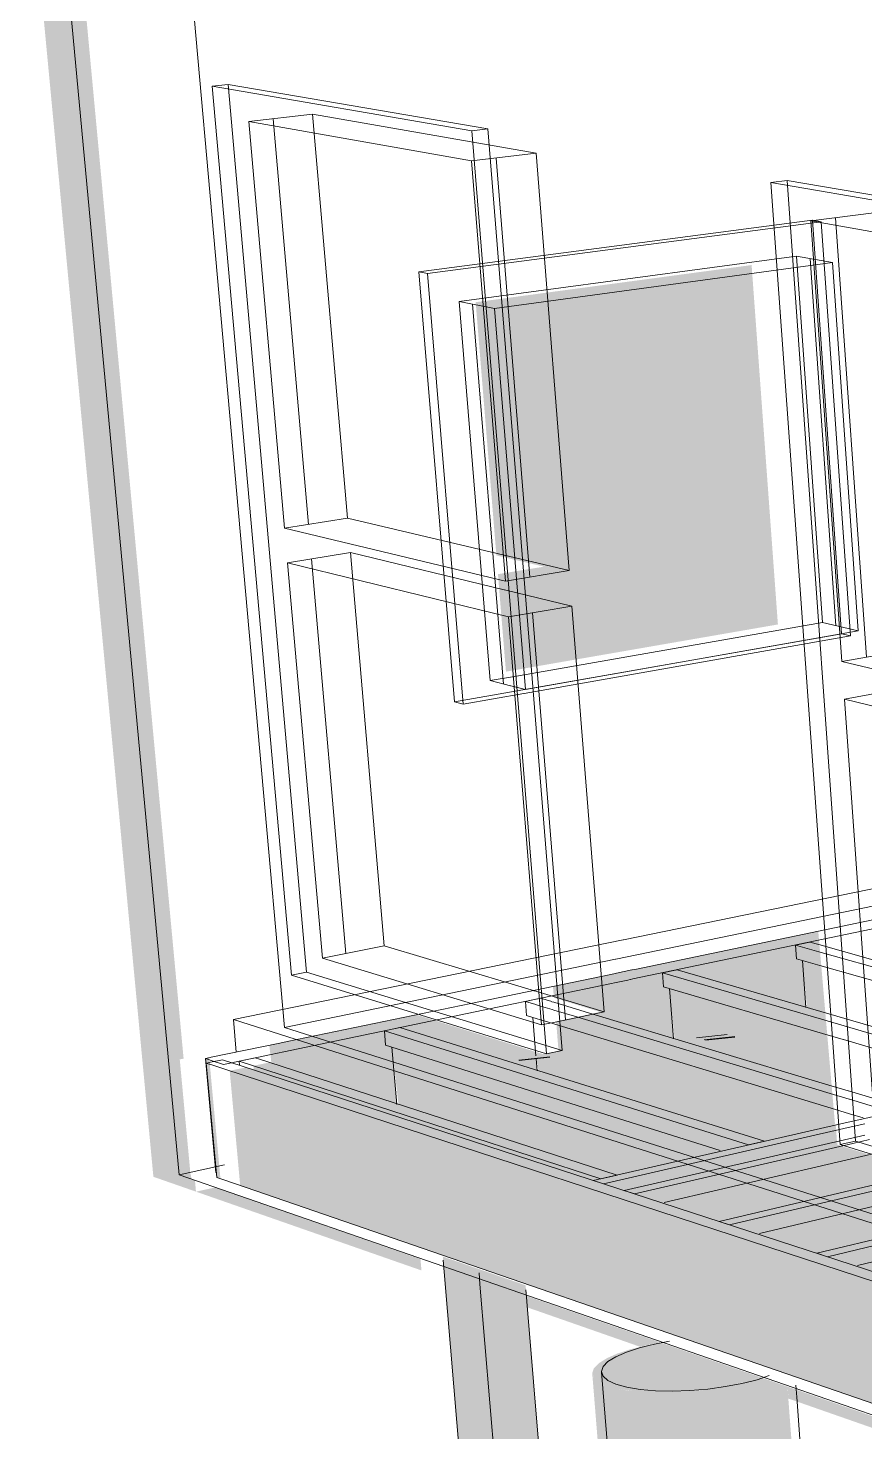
# Model space of a CAD drawing. Header units: inches. Extents: x -8026 to -8021, y -2777 to 2751.
# Drawn here: x -8023.5559 to -8023.4274, y -863.0688 to -862.8533 of the extents above; entities that cross this region are included whole.
import ezdxf

# ---------------------------------------------------------------- set-up
doc = ezdxf.new("R2010")
doc.units = ezdxf.units.IN
doc.header["$MEASUREMENT"] = 0
for name, color, linetype, lineweight in [('I-WALL', 2, 'Continuous', 13), ('L-SITE', 91, 'Continuous', 9), ('S-BEAM', 12, 'Continuous', 9), ('S-BEAM-2', 53, 'Continuous', 9), ('S-COLS', 52, 'Continuous', 9), ('S-COLS-1', 22, 'Continuous', 9)]:
    doc.layers.add(name, color=color, linetype=linetype, lineweight=lineweight)
doc.layers.add('I-WALL-1', color=2, linetype='Continuous', lineweight=13, transparency=0.4)
doc.layers.add('L-SITE-1', color=91, linetype='Continuous', lineweight=9, transparency=0.4)

msp = doc.modelspace()

# ---------------------------------------------------------------- hatches: boundary and pattern name
at = {"layer": 'I-WALL-1'}
h = msp.add_hatch(color=256, dxfattribs=at)
h.paths.add_polyline_path([(-8023.39969, -863.07742), (-8023.3967, -863.0766), (-8023.40804, -863.07266), (-8023.40791, -863.07455), (-8023.40376, -863.076)], flags=0)
h.paths.add_polyline_path([(-8023.42, -863.07033), (-8023.42013, -863.06847), (-8023.43924, -863.06183), (-8023.43911, -863.06366), (-8023.42122, -863.06991)], flags=0)
h.paths.add_polyline_path([(-8023.46187, -863.05572), (-8023.46102, -863.05551), (-8023.45878, -863.05504), (-8023.4828, -863.0467), (-8023.48266, -863.04846), (-8023.46235, -863.05555)], flags=0)
h.paths.add_polyline_path([(-8023.49548, -863.04399), (-8023.49563, -863.04224), (-8023.52723, -863.03127), (-8023.53011, -863.0319), (-8023.49726, -863.04337)], flags=0)
h.paths.add_polyline_path([(-8023.4825, -862.95209), (-8023.44073, -862.94485), (-8023.44477, -862.88969), (-8023.48715, -862.89539), (-8023.48397, -862.93426), (-8023.47666, -862.93598), (-8023.48373, -862.93713), (-8023.48289, -862.94735)], flags=0)
h.paths.add_polyline_path([(-8023.54831, -862.8248), (-8023.4885, -862.81982), (-8023.41416, -862.6666), (-8023.45696, -862.59871), (-8023.55047, -862.814), (-8023.54932, -862.81391), (-8023.54896, -862.81782)], flags=0)
h.paths.add_polyline_path([(-8023.47456, -862.81866), (-8023.47311, -862.81854), (-8023.39686, -862.75264), (-8023.42825, -862.72522), (-8023.47085, -862.81118)], flags=0)
h.paths.add_polyline_path([(-8023.45067, -862.81668), (-8023.42329, -862.8144), (-8023.40309, -862.77658), (-8023.44825, -862.81464)], flags=0)
h.paths.add_polyline_path([(-8023.40953, -862.81325), (-8023.40759, -862.81309), (-8023.36598, -862.77961), (-8023.38307, -862.76468), (-8023.4084, -862.81118)], flags=0)
h.paths.add_polyline_path([(-8023.38517, -862.81123), (-8023.3636, -862.80944), (-8023.35293, -862.791), (-8023.35602, -862.78831), (-8023.38511, -862.81118)], flags=0)
h.paths.add_polyline_path([(-8023.35002, -862.80831), (-8023.34768, -862.80811), (-8023.34, -862.80229), (-8023.34428, -862.79856), (-8023.35002, -862.8083)], flags=0)
h.paths.add_polyline_path([(-8023.35511, -862.77086), (-8023.35068, -862.7673), (-8023.36504, -862.74451), (-8023.37549, -862.75332), (-8023.35602, -862.77008)], flags=0)
h.paths.add_polyline_path([(-8023.38659, -862.74376), (-8023.38467, -862.7421), (-8023.37636, -862.72655), (-8023.40578, -862.67989), (-8023.4222, -862.7131), (-8023.38667, -862.74369)], flags=0)
for points in [[(-8023.53011, -863.0319), (-8023.53026, -863.03022), (-8023.53082, -863.03003), (-8023.53088, -863.02929), (-8023.53095, -863.02927), (-8023.5326, -863.01161), (-8023.53201, -863.01148), (-8023.54723, -862.84868), (-8023.55202, -862.84915), (-8023.55427, -862.82529), (-8023.54945, -862.82489), (-8023.55047, -862.814), (-8023.5559, -862.82651), (-8023.53665, -863.02962), (-8023.53066, -863.03171)], [(-8023.52635, -863.02991), (-8023.52808, -863.01135), (-8023.52866, -863.01147), (-8023.52705, -863.02898), (-8023.52698, -863.029), (-8023.5269, -863.02972)]]:
    msp.add_hatch(color=256, dxfattribs=at).paths.add_polyline_path(points, flags=0)
h = msp.add_hatch(color=256, dxfattribs=at)
h.paths.add_polyline_path([(-8023.28637, -863.11255), (-8023.28737, -863.08934), (-8023.31656, -863.0799), (-8023.28839, -863.07165), (-8023.28877, -863.06286), (-8023.33131, -863.07504), (-8023.41939, -863.04639), (-8023.38727, -863.03842), (-8023.39389, -863.03635), (-8023.42597, -863.04423), (-8023.46438, -863.03174), (-8023.43166, -863.02416), (-8023.43185, -863.02167), (-8023.4691, -863.03019), (-8023.52245, -863.01283), (-8023.52493, -863.01335), (-8023.52332, -863.03096), (-8023.29639, -863.1091)], flags=0)
h.paths.add_polyline_path([(-8023.29385, -863.03248), (-8023.29049, -863.0316), (-8023.29089, -863.02291), (-8023.33864, -863.00994), (-8023.33819, -863.01798), (-8023.32711, -863.01531), (-8023.32541, -863.01577), (-8023.3253, -863.01802), (-8023.32595, -863.01823), (-8023.32583, -863.01964), (-8023.33782, -863.02258), (-8023.33762, -863.0261), (-8023.31141, -863.0196), (-8023.30967, -863.02007), (-8023.3096, -863.02236), (-8023.31023, -863.02251), (-8023.30999, -863.02774), (-8023.29529, -863.024), (-8023.2935, -863.02449), (-8023.2934, -863.0268), (-8023.29409, -863.02697), (-8023.29392, -863.03096)], flags=0)
h.paths.add_polyline_path([(-8023.49925, -863.01849), (-8023.50001, -863.00973), (-8023.50099, -863.00942), (-8023.50118, -863.00722), (-8023.49878, -863.00672), (-8023.47772, -863.01337), (-8023.47787, -863.01151), (-8023.48139, -863.01188), (-8023.4814, -863.0118), (-8023.47791, -863.01106), (-8023.47796, -863.01044), (-8023.49625, -863.00474), (-8023.51885, -863.00943), (-8023.51852, -863.01218), (-8023.49958, -863.01839)], flags=0)
h.paths.add_polyline_path([(-8023.45679, -863.00842), (-8023.45739, -863.00073), (-8023.45831, -863.00045), (-8023.45848, -862.99832), (-8023.45621, -862.99785), (-8023.43645, -863.00364), (-8023.43697, -862.99642), (-8023.43787, -862.99616), (-8023.43802, -862.99405), (-8023.43582, -862.9936), (-8023.43436, -862.99401), (-8023.43453, -862.99193), (-8023.47529, -863.00039), (-8023.47512, -863.00214), (-8023.46802, -863.00432), (-8023.46936, -863.0046), (-8023.45697, -863.00837)], flags=0)
h.paths.add_polyline_path([(-8023.32534, -862.97802), (-8023.32562, -862.97291), (-8023.32634, -862.97274), (-8023.32644, -862.97079), (-8023.32457, -862.9704), (-8023.30847, -862.97418), (-8023.30872, -862.96935), (-8023.30942, -862.96919), (-8023.30951, -862.96726), (-8023.30768, -862.96688), (-8023.29375, -862.97005), (-8023.29407, -862.96278), (-8023.34108, -862.97254), (-8023.34098, -862.97423), (-8023.32563, -862.97795)], flags=0)
h = msp.add_hatch(color=256, dxfattribs=at)
h.paths.add_polyline_path([(-8023.28742, -863.08937), (-8023.28831, -863.07161), (-8023.31646, -863.07987), (-8023.28865, -863.08896)], flags=0)
h.paths.add_polyline_path([(-8023.33133, -863.07504), (-8023.28878, -863.06286), (-8023.29043, -863.03159), (-8023.29376, -863.03247), (-8023.29408, -863.02697), (-8023.2934, -863.0268), (-8023.2935, -863.02449), (-8023.29529, -863.024), (-8023.3099, -863.02772), (-8023.31023, -863.02251), (-8023.30957, -863.02235), (-8023.30967, -863.02007), (-8023.31141, -863.0196), (-8023.33759, -863.02609), (-8023.33643, -863.04374), (-8023.32996, -863.0457), (-8023.33624, -863.04736), (-8023.33595, -863.0529), (-8023.33839, -863.05356), (-8023.38723, -863.03841), (-8023.41934, -863.04639), (-8023.33296, -863.0745)], flags=0)
h.paths.add_polyline_path([(-8023.42604, -863.04424), (-8023.39396, -863.03636), (-8023.43158, -863.02471), (-8023.43163, -863.02419), (-8023.46435, -863.03174), (-8023.42645, -863.04411)], flags=0)
h.paths.add_polyline_path([(-8023.46911, -863.03019), (-8023.43195, -863.02168), (-8023.43435, -862.99401), (-8023.43587, -862.99361), (-8023.43802, -862.99405), (-8023.43787, -862.99616), (-8023.43696, -862.99642), (-8023.43627, -863.00364), (-8023.45621, -862.99785), (-8023.45848, -862.99832), (-8023.45831, -863.00045), (-8023.45738, -863.00073), (-8023.4566, -863.00841), (-8023.46928, -863.0046), (-8023.47479, -863.00576), (-8023.47443, -863.01028), (-8023.47683, -863.01079), (-8023.47796, -863.01044), (-8023.47791, -863.01106), (-8023.47703, -863.01137), (-8023.47703, -863.01142), (-8023.47787, -863.01151), (-8023.4775, -863.01336), (-8023.49878, -863.00672), (-8023.50118, -863.00722), (-8023.50099, -863.00942), (-8023.5, -863.00973), (-8023.49901, -863.01848), (-8023.51882, -863.01207), (-8023.52129, -863.01259), (-8023.52124, -863.01323), (-8023.46985, -863.02996)], flags=0)
h.paths.add_polyline_path([(-8023.29098, -863.02292), (-8023.29369, -862.97007), (-8023.30768, -862.96688), (-8023.30951, -862.96726), (-8023.30942, -862.96919), (-8023.30869, -862.96936), (-8023.30839, -862.97419), (-8023.32457, -862.9704), (-8023.32644, -862.97082), (-8023.32634, -862.97274), (-8023.32559, -862.97292), (-8023.32525, -862.97802), (-8023.34097, -862.97423), (-8023.33875, -863.00995), (-8023.29427, -863.02203)], flags=0)
h.paths.add_polyline_path([(-8023.33787, -863.02259), (-8023.32588, -863.0196), (-8023.32595, -863.01817), (-8023.3253, -863.01802), (-8023.32541, -863.01577), (-8023.32711, -863.01531), (-8023.33812, -863.01797), (-8023.3379, -863.02202)], flags=0)
h.paths.add_polyline_path([(-8023.45469, -863.00899), (-8023.45602, -863.00859), (-8023.45175, -863.00811), (-8023.45064, -863.00844), (-8023.45063, -863.00853), (-8023.45365, -863.00886)], flags=0)
h.paths.add_polyline_path([(-8023.3258, -862.99488), (-8023.32723, -862.99452), (-8023.32677, -862.99447), (-8023.32558, -862.99477), (-8023.32558, -862.99486)], flags=0)
h = msp.add_hatch(color=256, dxfattribs=at)
h.paths.add_polyline_path([(-8023.48139, -863.01189), (-8023.47703, -863.01137), (-8023.47703, -863.01133), (-8023.47796, -863.01107), (-8023.4814, -863.0118), (-8023.48139, -863.01188)], flags=0)
h.paths.add_polyline_path([(-8023.45485, -863.00899), (-8023.45063, -863.00853), (-8023.45064, -863.00844), (-8023.45175, -863.00811), (-8023.45618, -863.00859), (-8023.45507, -863.00893)], flags=0)
h.paths.add_polyline_path([(-8023.3258, -862.99488), (-8023.32558, -862.99486), (-8023.32558, -862.99477), (-8023.32677, -862.99447), (-8023.32723, -862.99452), (-8023.32604, -862.99482)], flags=0)
h = msp.add_hatch(color=256, dxfattribs=at)
h.paths.add_polyline_path([(-8023.4055, -863.07395), (-8023.40562, -863.07208), (-8023.41762, -863.06792), (-8023.41749, -863.06977), (-8023.41191, -863.0717)], flags=0)
h.paths.add_polyline_path([(-8023.47934, -863.04802), (-8023.47948, -863.04627), (-8023.4922, -863.04186), (-8023.49206, -863.04359), (-8023.47938, -863.04801)], flags=0)
at = {"layer": 'L-SITE-1'}
for points in [[(-8023.44612, -863.06121), (-8023.44528, -863.061), (-8023.44343, -863.06037), (-8023.45868, -863.05508), (-8023.46187, -863.05572), (-8023.44621, -863.06118)], [(-8023.45837, -863.06276), (-8023.45564, -863.06267), (-8023.45229, -863.06236), (-8023.44961, -863.06197), (-8023.44743, -863.06155), (-8023.44621, -863.06118), (-8023.46187, -863.05572), (-8023.46334, -863.05608), (-8023.46537, -863.05674), (-8023.467, -863.05746), (-8023.46826, -863.05825), (-8023.46901, -863.05904), (-8023.46925, -863.05975), (-8023.46899, -863.06049), (-8023.46826, -863.06113), (-8023.46703, -863.0617), (-8023.46537, -863.06216), (-8023.46279, -863.06254), (-8023.46083, -863.0627), (-8023.45918, -863.06274)], [(-8023.4634, -863.13202), (-8023.46143, -863.1312), (-8023.46703, -863.0617), (-8023.46826, -863.06113), (-8023.46901, -863.06047), (-8023.46925, -863.05975), (-8023.46343, -863.13164)], [(-8023.46143, -863.1312), (-8023.45915, -863.13043), (-8023.45564, -863.12954), (-8023.45276, -863.12899), (-8023.44961, -863.12855), (-8023.44689, -863.12829), (-8023.44327, -863.12816), (-8023.44017, -863.12823), (-8023.43748, -863.12846), (-8023.43518, -863.12881), (-8023.43423, -863.12902), (-8023.43913, -863.06366), (-8023.44612, -863.06121), (-8023.4476, -863.06159), (-8023.45016, -863.06207), (-8023.45287, -863.06244), (-8023.45656, -863.0627), (-8023.45918, -863.06274), (-8023.4613, -863.06267), (-8023.46367, -863.06244), (-8023.46537, -863.06216), (-8023.46703, -863.0617), (-8023.46147, -863.13073)], [(-8023.43911, -863.06366), (-8023.43926, -863.06182), (-8023.44342, -863.06038), (-8023.44528, -863.061), (-8023.44612, -863.06121), (-8023.43913, -863.06366)]]:
    msp.add_hatch(color=256, dxfattribs=at).paths.add_polyline_path(points, flags=0)
at = {"layer": 'S-BEAM-2'}
h = msp.add_hatch(color=256, dxfattribs=at)
h.paths.add_polyline_path([(-8023.47801, -863.00127), (-8023.47804, -863.00096), (-8023.47863, -863.00108)], flags=0)
h.paths.add_polyline_path([(-8023.4191, -862.99011), (-8023.39034, -862.98411), (-8023.39045, -862.98278), (-8023.41922, -862.98875)], flags=0)
h.paths.add_polyline_path([(-8023.37702, -862.98134), (-8023.35108, -862.97593), (-8023.35399, -862.97522), (-8023.37712, -862.98002)], flags=0)
at = {"layer": 'S-COLS-1'}
for points in [[(-8023.47513, -863.18158), (-8023.48654, -863.04549), (-8023.49206, -863.04359), (-8023.48054, -863.17901), (-8023.47592, -863.18121)], [(-8023.47513, -863.18158), (-8023.46851, -863.17939), (-8023.47938, -863.04801), (-8023.48654, -863.04549), (-8023.47518, -863.18093)]]:
    msp.add_hatch(color=256, dxfattribs=at).paths.add_polyline_path(points, flags=0)

# ---------------------------------------------------------------- linework, layer by layer
at = {"layer": 'I-WALL'}
for p, q in [((-8023.51652, -863.00669), (-8023.53369, -862.81479)), ((-8023.53269, -863.02932), (-8023.55147, -862.82813)), ((-8023.52519, -862.86196), (-8023.52762, -862.86223)), ((-8023.52762, -862.86223), (-8023.48774, -862.86909)), ((-8023.51546, -862.99866), (-8023.52762, -862.86223)), ((-8023.48528, -862.8688), (-8023.52519, -862.86196)), ((-8023.52519, -862.86196), (-8023.51312, -862.99819)), ((-8023.51219, -862.86655), (-8023.522, -862.86767)), ((-8023.522, -862.86767), (-8023.48778, -862.87371)), ((-8023.51651, -862.93006), (-8023.522, -862.86767)), ((-8023.51285, -862.92949), (-8023.51828, -862.86724)), ((-8023.51219, -862.86655), (-8023.50685, -862.92856)), ((-8023.47786, -862.87252), (-8023.51219, -862.86655)), ((-8023.48774, -862.86909), (-8023.48528, -862.8688)), ((-8023.48774, -862.86909), (-8023.47625, -863.01077)), ((-8023.47388, -863.01026), (-8023.48528, -862.8688)), ((-8023.48778, -862.87371), (-8023.47786, -862.87252)), ((-8023.48778, -862.87371), (-8023.48255, -862.93819)), ((-8023.48402, -862.87326), (-8023.47885, -862.93758)), ((-8023.47279, -862.93658), (-8023.47786, -862.87252)), ((-8023.44181, -862.877), (-8023.43931, -862.87669)), ((-8023.34385, -862.89305), (-8023.43931, -862.87669)), ((-8023.43931, -862.87669), (-8023.42879, -863.02413)), ((-8023.44181, -862.877), (-8023.34639, -862.89343)), ((-8023.43119, -863.02468), (-8023.44181, -862.877)), ((-8023.43545, -862.8828), (-8023.49587, -862.89073)), ((-8023.49454, -862.89099), (-8023.43411, -862.88304)), ((-8023.42561, -862.8816), (-8023.43568, -862.88292)), ((-8023.4309, -862.95055), (-8023.43568, -862.88292)), ((-8023.43568, -862.88292), (-8023.39502, -862.89011)), ((-8023.43407, -862.88304), (-8023.43542, -862.8828)), ((-8023.43094, -862.94627), (-8023.43542, -862.88281)), ((-8023.43407, -862.88305), (-8023.4296, -862.94659)), ((-8023.42714, -862.94987), (-8023.43186, -862.88242)), ((-8023.43787, -862.8883), (-8023.48968, -862.89528)), ((-8023.48425, -862.89636), (-8023.43236, -862.8893)), ((-8023.43386, -862.94456), (-8023.43787, -862.8883)), ((-8023.43236, -862.8893), (-8023.43787, -862.8883)), ((-8023.43181, -862.94504), (-8023.4358, -862.88867)), ((-8023.43236, -862.8893), (-8023.4284, -862.94584)), ((-8023.49587, -862.89073), (-8023.49038, -862.95674)), ((-8023.49587, -862.89073), (-8023.49454, -862.89099)), ((-8023.49454, -862.89099), (-8023.48907, -862.95708)), ((-8023.48491, -862.95347), (-8023.48968, -862.89528)), ((-8023.48968, -862.89528), (-8023.48425, -862.89636)), ((-8023.48764, -862.89569), (-8023.48288, -862.95399)), ((-8023.47952, -862.95484), (-8023.48425, -862.89636)), ((-8023.51651, -862.93006), (-8023.50685, -862.92856)), ((-8023.48255, -862.93819), (-8023.51651, -862.93006)), ((-8023.50685, -862.92856), (-8023.47279, -862.93658)), ((-8023.5064, -862.93383), (-8023.51604, -862.93537)), ((-8023.5071, -862.99535), (-8023.51239, -862.93478)), ((-8023.4828, -862.93951), (-8023.5064, -862.93383)), ((-8023.5064, -862.93383), (-8023.5012, -862.99417)), ((-8023.51069, -862.99606), (-8023.51604, -862.93537)), ((-8023.51604, -862.93537), (-8023.48211, -862.94366)), ((-8023.48255, -862.93819), (-8023.47279, -862.93658)), ((-8023.46445, -862.99324), (-8023.18586, -862.93636)), ((-8023.47236, -862.94202), (-8023.48274, -862.93953)), ((-8023.48211, -862.94366), (-8023.47236, -862.94202)), ((-8023.47841, -862.94304), (-8023.47338, -863.00555)), ((-8023.46743, -863.0043), (-8023.47236, -862.94202)), ((-8023.48211, -862.94366), (-8023.47702, -863.00632)), ((-8023.43386, -862.94456), (-8023.48146, -862.95287)), ((-8023.4284, -862.94584), (-8023.43386, -862.94456)), ((-8023.49038, -862.95674), (-8023.43093, -862.94627)), ((-8023.47972, -862.95543), (-8023.4296, -862.94659)), ((-8023.4284, -862.94584), (-8023.47952, -862.95484)), ((-8023.4296, -862.94659), (-8023.43093, -862.94627)), ((-8023.421, -862.94877), (-8023.4309, -862.95055)), ((-8023.4309, -862.95055), (-8023.39064, -862.96018)), ((-8023.48147, -862.95287), (-8023.48491, -862.95347)), ((-8023.48491, -862.95347), (-8023.48182, -862.95426)), ((-8023.48177, -862.95427), (-8023.47952, -862.95484)), ((-8023.48907, -862.95708), (-8023.47975, -862.95543)), ((-8023.42061, -862.95448), (-8023.43049, -862.95629)), ((-8023.42585, -863.02191), (-8023.43049, -862.95629)), ((-8023.43049, -862.95629), (-8023.39027, -862.96612)), ((-8023.49038, -862.95674), (-8023.48907, -862.95708)), ((-8023.46562, -862.9962), (-8023.32281, -862.96677)), ((-8023.52437, -863.00548), (-8023.4645, -862.99325)), ((-8023.5012, -862.99417), (-8023.51069, -862.99606)), ((-8023.5012, -862.99417), (-8023.47521, -863.00196)), ((-8023.51652, -863.00669), (-8023.46567, -862.99621)), ((-8023.47702, -863.00632), (-8023.51069, -862.99606)), ((-8023.51546, -862.99866), (-8023.51312, -862.99819)), ((-8023.47625, -863.01077), (-8023.51546, -862.99866)), ((-8023.51312, -862.99819), (-8023.47388, -863.01026)), ((-8023.47518, -863.00197), (-8023.46743, -863.0043)), ((-8023.52437, -863.00548), (-8023.52392, -863.0105)), ((-8023.27108, -863.08617), (-8023.52437, -863.00548)), ((-8023.47702, -863.00632), (-8023.47445, -863.00578)), ((-8023.47444, -863.00578), (-8023.46743, -863.0043)), ((-8023.27631, -863.08289), (-8023.51652, -863.00669)), ((-8023.47388, -863.01026), (-8023.47625, -863.01077)), ((-8023.42879, -863.02413), (-8023.43119, -863.02468)), ((-8023.33797, -863.05346), (-8023.43119, -863.02468)), ((-8023.33553, -863.05281), (-8023.42879, -863.02413)), ((-8023.52575, -863.0278), (-8023.53269, -863.02932)), ((-8023.53269, -863.02932), (-8023.27808, -863.11742))]:
    msp.add_line(p, q, dxfattribs=at)
at = {"layer": 'L-SITE'}
for p, q in [((-8023.4617, -863.13602), (-8023.46783, -863.05961)), ((-8023.44475, -863.06098), (-8023.44394, -863.06076)), ((-8023.44394, -863.06076), (-8023.44209, -863.06014)), ((-8023.43796, -863.06159), (-8023.43783, -863.06342)), ((-8023.43783, -863.06342), (-8023.43269, -863.133))]:
    msp.add_line(p, q, dxfattribs=at)
for points in [[(-8023.46056, -863.05549, 0), (-8023.46199, -863.05587, 0), (-8023.46399, -863.05652, 0), (-8023.46563, -863.05723, 0), (-8023.46684, -863.05799, 0), (-8023.46759, -863.05876, 0), (-8023.46785, -863.05951, 0), (-8023.46759, -863.06023, 0), (-8023.46684, -863.06088, 0), (-8023.46561, -863.06145, 0)], [(-8023.45736, -863.05486, 0), (-8023.45969, -863.0553, 0), (-8023.46056, -863.05549, 0)], [(-8023.46561, -863.06145, 0), (-8023.46395, -863.06191, 0), (-8023.4619, -863.06225, 0), (-8023.45955, -863.06245, 0), (-8023.45697, -863.0625, 0), (-8023.45425, -863.06242, 0), (-8023.4515, -863.06219, 0), (-8023.4488, -863.06183, 0), (-8023.44625, -863.06134, 0), (-8023.44475, -863.06098, 0)]]:
    msp.add_polyline3d(points, dxfattribs=at)
at = {"layer": 'S-BEAM'}
for p, q in [((-8023.41607, -862.9881), (-8023.46269, -862.99778)), ((-8023.463, -862.99926), (-8023.41618, -862.9895)), ((-8023.43802, -862.99405), (-8023.43582, -862.9936)), ((-8023.43787, -862.99616), (-8023.43802, -862.99405)), ((-8023.43443, -862.99507), (-8023.43802, -862.99405)), ((-8023.43582, -862.9936), (-8023.43442, -862.99399)), ((-8023.41896, -862.99943), (-8023.43443, -862.99507)), ((-8023.43442, -862.99399), (-8023.41901, -862.99832)), ((-8023.43428, -862.99718), (-8023.43787, -862.99616)), ((-8023.43645, -863.00365), (-8023.43697, -862.99642)), ((-8023.41881, -863.00157), (-8023.43428, -862.99718)), ((-8023.46665, -862.9986), (-8023.48789, -863.00301)), ((-8023.46595, -862.99845), (-8023.46665, -862.9986)), ((-8023.46551, -862.99836), (-8023.46595, -862.99845)), ((-8023.46584, -862.99985), (-8023.46378, -862.99942)), ((-8023.46318, -862.99788), (-8023.46551, -862.99836)), ((-8023.46378, -862.99942), (-8023.46342, -862.99935)), ((-8023.46339, -862.99934), (-8023.463, -862.99926)), ((-8023.46269, -862.99778), (-8023.46314, -862.99787)), ((-8023.45848, -862.99832), (-8023.45621, -862.99785)), ((-8023.45831, -863.00045), (-8023.45848, -862.99832)), ((-8023.43405, -863.00544), (-8023.45848, -862.99832)), ((-8023.45621, -862.99785), (-8023.43413, -863.00426)), ((-8023.48505, -863.00386), (-8023.46628, -862.99995)), ((-8023.46628, -862.99995), (-8023.46584, -862.99985)), ((-8023.43389, -863.00762), (-8023.45831, -863.00045)), ((-8023.45679, -863.00843), (-8023.45739, -863.00073)), ((-8023.48789, -863.00301), (-8023.51608, -863.00886)), ((-8023.47952, -863.00271), (-8023.4779, -863.00237)), ((-8023.47934, -863.00487), (-8023.47952, -863.00271)), ((-8023.4779, -863.0032), (-8023.47952, -863.00271)), ((-8023.4779, -863.00237), (-8023.47753, -863.00229)), ((-8023.47753, -863.00331), (-8023.4779, -863.0032)), ((-8023.47753, -863.00229), (-8023.47719, -863.00222)), ((-8023.47541, -863.00395), (-8023.47753, -863.00331)), ((-8023.47719, -863.00222), (-8023.47547, -863.00274)), ((-8023.47544, -863.00275), (-8023.47515, -863.00283)), ((-8023.47515, -863.00283), (-8023.46965, -863.00449)), ((-8023.51663, -863.01044), (-8023.48505, -863.00386)), ((-8023.47773, -863.00536), (-8023.47934, -863.00487)), ((-8023.47796, -863.01045), (-8023.47839, -863.00516)), ((-8023.47736, -863.00547), (-8023.47773, -863.00536)), ((-8023.47594, -863.0059), (-8023.47736, -863.00547)), ((-8023.47514, -863.00615), (-8023.47594, -863.0059)), ((-8023.47515, -863.00403), (-8023.47539, -863.00395)), ((-8023.47198, -863.00498), (-8023.47515, -863.00403)), ((-8023.4327, -863.01684), (-8023.47198, -863.00498)), ((-8023.46965, -863.00449), (-8023.4329, -863.01554)), ((-8023.43413, -863.00426), (-8023.41813, -863.00891)), ((-8023.41797, -863.01013), (-8023.43405, -863.00544)), ((-8023.50118, -863.00722), (-8023.49878, -863.00672)), ((-8023.50099, -863.00942), (-8023.50118, -863.00722)), ((-8023.44523, -863.02473), (-8023.50118, -863.00722)), ((-8023.49878, -863.00672), (-8023.44279, -863.02417)), ((-8023.47497, -863.0062), (-8023.47513, -863.00615)), ((-8023.43254, -863.01909), (-8023.47497, -863.0062)), ((-8023.44852, -863.00776), (-8023.45324, -863.00827)), ((-8023.45207, -863.0086), (-8023.44734, -863.00808)), ((-8023.4307, -863.00856), (-8023.43389, -863.00762)), ((-8023.51724, -863.0091), (-8023.52776, -863.01128)), ((-8023.51608, -863.00886), (-8023.51724, -863.0091)), ((-8023.44961, -863.0256), (-8023.50099, -863.00942)), ((-8023.49925, -863.0185), (-8023.50001, -863.00973)), ((-8023.44734, -863.00817), (-8023.45184, -863.00866)), ((-8023.41782, -863.01234), (-8023.43064, -863.00857)), ((-8023.52791, -863.01131), (-8023.52866, -863.01147)), ((-8023.52805, -863.01167), (-8023.52866, -863.01147)), ((-8023.52866, -863.01147), (-8023.52705, -863.02898)), ((-8023.52852, -863.01218), (-8023.528, -863.01207)), ((-8023.5269, -863.02972), (-8023.52852, -863.01218)), ((-8023.52852, -863.01218), (-8023.52808, -863.01232)), ((-8023.52808, -863.01232), (-8023.52799, -863.01235)), ((-8023.52792, -863.01171), (-8023.52805, -863.01167)), ((-8023.528, -863.01207), (-8023.52789, -863.01205)), ((-8023.52799, -863.01235), (-8023.52567, -863.01311)), ((-8023.52588, -863.01237), (-8023.52792, -863.01171)), ((-8023.52776, -863.01128), (-8023.52791, -863.01131)), ((-8023.52789, -863.01205), (-8023.52603, -863.01166)), ((-8023.52319, -863.01259), (-8023.52603, -863.01166)), ((-8023.52588, -863.01237), (-8023.51855, -863.01085)), ((-8023.52349, -863.01188), (-8023.52102, -863.01136)), ((-8023.52343, -863.01251), (-8023.52349, -863.01188)), ((-8023.52141, -863.01255), (-8023.52349, -863.01188)), ((-8023.52102, -863.01136), (-8023.52034, -863.01158)), ((-8023.52034, -863.01158), (-8023.51894, -863.01203)), ((-8023.51894, -863.01203), (-8023.46541, -863.02935)), ((-8023.51855, -863.01085), (-8023.51663, -863.01044)), ((-8023.4805, -863.0117), (-8023.47575, -863.01119)), ((-8023.47574, -863.01128), (-8023.48049, -863.01179)), ((-8023.47791, -863.01106), (-8023.47796, -863.01045)), ((-8023.47772, -863.01338), (-8023.47787, -863.01152)), ((-8023.52567, -863.01311), (-8023.28972, -863.09022)), ((-8023.29044, -863.08834), (-8023.52319, -863.01259)), ((-8023.46793, -863.02992), (-8023.52141, -863.01255)), ((-8023.4329, -863.01554), (-8023.42994, -863.01643)), ((-8023.42991, -863.01644), (-8023.42086, -863.01916)), ((-8023.42978, -863.01772), (-8023.4327, -863.01684)), ((-8023.42323, -863.0197), (-8023.42976, -863.01773)), ((-8023.41463, -863.01773), (-8023.42737, -863.02065)), ((-8023.42972, -863.01995), (-8023.43254, -863.01909)), ((-8023.42738, -863.02065), (-8023.42996, -863.02124)), ((-8023.42764, -863.02058), (-8023.42971, -863.01995)), ((-8023.42996, -863.02124), (-8023.4691, -863.03019)), ((-8023.46754, -863.0307), (-8023.42992, -863.02207)), ((-8023.42992, -863.02207), (-8023.42737, -863.02149)), ((-8023.42984, -863.02378), (-8023.42737, -863.02321)), ((-8023.46435, -863.03174), (-8023.42984, -863.02378)), ((-8023.42922, -863.02449), (-8023.46277, -863.03225)), ((-8023.44279, -863.02417), (-8023.44523, -863.02473)), ((-8023.42665, -863.0239), (-8023.42922, -863.02449)), ((-8023.42481, -863.02581), (-8023.4582, -863.03358)), ((-8023.52705, -863.02898), (-8023.52698, -863.029)), ((-8023.46541, -863.02935), (-8023.46793, -863.02992)), ((-8023.44977, -863.03648), (-8023.41608, -863.02853)), ((-8023.41445, -863.02903), (-8023.44815, -863.03701)), ((-8023.52647, -863.02987), (-8023.5269, -863.02972)), ((-8023.526, -863.03004), (-8023.52646, -863.02988)), ((-8023.52406, -863.0307), (-8023.52597, -863.03005)), ((-8023.28879, -863.11171), (-8023.52406, -863.0307)), ((-8023.46754, -863.0307), (-8023.4691, -863.03019)), ((-8023.46277, -863.03225), (-8023.46435, -863.03174)), ((-8023.41003, -863.03035), (-8023.44356, -863.03834)), ((-8023.43477, -863.04136), (-8023.40094, -863.03318)), ((-8023.39926, -863.03369), (-8023.43311, -863.04191)), ((-8023.39483, -863.03501), (-8023.4285, -863.04324)), ((-8023.44815, -863.03701), (-8023.44977, -863.03648)), ((-8023.43311, -863.04191), (-8023.43477, -863.04136))]:
    msp.add_line(p, q, dxfattribs=at)
at = {"layer": 'S-COLS'}
for p, q in [((-8023.49215, -863.04244), (-8023.492, -863.04421)), ((-8023.492, -863.04421), (-8023.48054, -863.17901)), ((-8023.48649, -863.04612), (-8023.48664, -863.04434)), ((-8023.47513, -863.18158), (-8023.48649, -863.04612)), ((-8023.47928, -863.04873), (-8023.47943, -863.04696)), ((-8023.46851, -863.17939), (-8023.47928, -863.04875))]:
    msp.add_line(p, q, dxfattribs=at)

doc.saveas('drawing.dxf')
